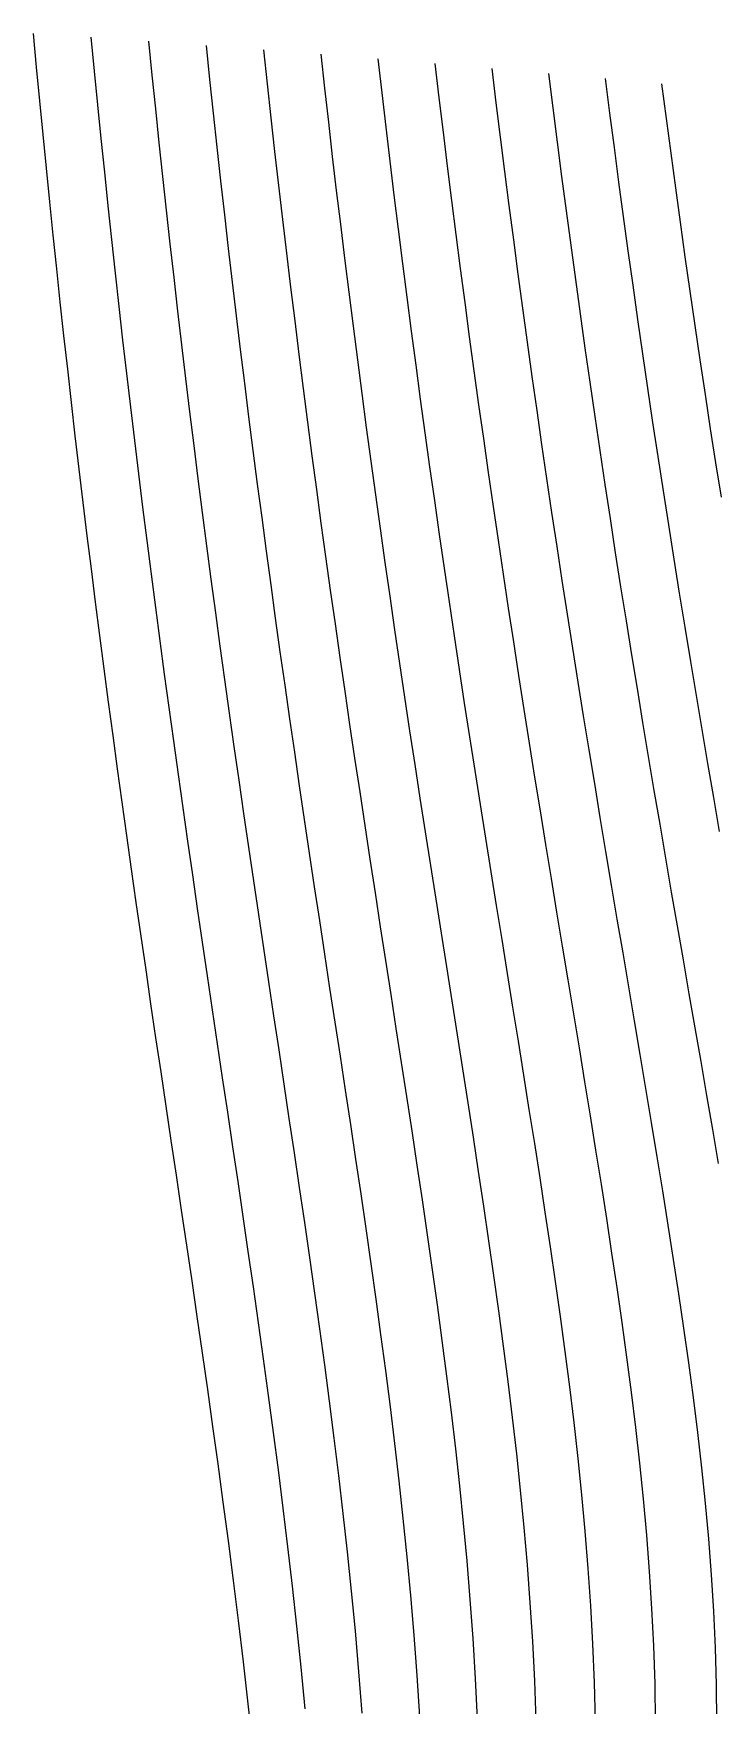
# Model space of a CAD drawing. Header units: metres. Extents: x -511 to 502, y -402 to 468.
# Drawn here: x 88.2 to 175.9, y 250 to 464.3 of the extents above; entities that cross this region are included whole.
import ezdxf

# ---------------------------------------------------------------- set-up
doc = ezdxf.new("R2010")
doc.units = ezdxf.units.M

msp = doc.modelspace()

# ---------------------------------------------------------------- linework, layer by layer
for p, q in [((88.60327, 460.00342, -688.8999), (88.19977, 464.32703, -688.9743)), ((96.028015, 459.50415, -688.91565), (95.60712, 463.83698, -688.98956)), ((103.437744, 458.98383, -688.9321), (102.99963, 463.32617, -689.00555)), ((110.83191, 458.44318, -688.9492), (110.37677, 462.79492, -689.02216)), ((118.210144, 457.8822, -688.967), (117.738464, 462.24377, -689.03937)), ((125.57196, 457.30145, -688.9854), (125.08411, 461.67322, -689.05725)), ((132.9176, 456.70117, -689.00446), (132.41382, 461.08325, -689.07574)), ((89.01434, 455.68506, -688.82324), (88.60327, 460.00342, -688.8999)), ((96.45691, 455.17657, -688.83954), (96.028015, 459.50415, -688.91565)), ((103.88397, 454.64667, -688.85645), (103.437744, 458.98383, -688.9321)), ((140.2461, 456.08167, -689.0242), (139.7265, 460.47424, -689.0949)), ((147.5575, 455.44342, -689.0445), (147.02252, 459.84674, -689.1146)), ((154.85144, 454.7865, -689.0654), (154.30109, 459.20068, -689.13495)), ((111.295166, 454.09625, -688.87415), (110.83191, 458.44318, -688.9492)), ((118.69006, 453.52545, -688.89246), (118.210144, 457.8822, -688.967)), ((126.0686, 452.9345, -688.91144), (125.57196, 457.30145, -688.9854)), ((133.43024, 452.3238, -688.931), (132.9176, 456.70117, -689.00446)), ((162.12732, 454.11127, -689.087), (161.56189, 458.53687, -689.1558)), ((169.38489, 453.4182, -689.1091), (168.80481, 457.8553, -689.1773)), ((89.43335, 451.37207, -688.7443), (89.01434, 455.68506, -688.82324)), ((96.893555, 450.85413, -688.76105), (96.45691, 455.17657, -688.83954)), ((104.338135, 450.31464, -688.77856), (103.88397, 454.64667, -688.85645)), ((140.7749, 451.69366, -688.95135), (140.2461, 456.08167, -689.0242)), ((148.10193, 451.04443, -688.9723), (147.5575, 455.44342, -689.0445)), ((155.41113, 450.3764, -688.99384), (154.85144, 454.7865, -689.0654)), ((111.76642, 449.75433, -688.79675), (111.295166, 454.09625, -688.87415)), ((119.178345, 449.17328, -688.8156), (118.69006, 453.52545, -688.89246)), ((126.57349, 448.57208, -688.8352), (126.0686, 452.9345, -688.91144)), ((133.9516, 447.95087, -688.8554), (133.43024, 452.3238, -688.931)), ((162.70227, 449.69, -689.016), (162.12732, 454.11127, -689.087)), ((169.97473, 448.9853, -689.0388), (169.38489, 453.4182, -689.1091)), ((89.86011, 447.0644, -688.6629), (89.43335, 451.37207, -688.7443)), ((97.33844, 446.53662, -688.68024), (96.893555, 450.85413, -688.76105)), ((104.80054, 445.98743, -688.6983), (104.338135, 450.31464, -688.77856)), ((141.3122, 447.30994, -688.8763), (140.7749, 451.69366, -688.95135)), ((148.65527, 446.6501, -688.8979), (148.10193, 451.04443, -688.9723)), ((155.98035, 445.97083, -688.92004), (155.41113, 450.3764, -688.99384)), ((112.24628, 445.417, -688.71704), (111.76642, 449.75433, -688.79675)), ((119.67517, 444.82587, -688.73645), (119.178345, 449.17328, -688.8156)), ((127.08722, 444.21423, -688.75665), (126.57349, 448.57208, -688.8352)), ((134.48193, 443.58264, -688.77747), (133.9516, 447.95087, -688.8554)), ((163.28687, 445.27277, -688.94293), (162.70227, 449.69, -689.016)), ((170.57434, 444.5564, -688.9664), (169.97473, 448.9853, -689.0388)), ((90.29498, 442.76123, -688.57904), (89.86011, 447.0644, -688.6629)), ((97.79114, 442.22394, -688.5969), (97.33844, 446.53662, -688.68024)), ((105.27106, 441.66473, -688.6155), (104.80054, 445.98743, -688.6983)), ((141.85907, 442.93103, -688.799), (141.3122, 447.30994, -688.8763)), ((149.2182, 442.26007, -688.82117), (148.65527, 446.6501, -688.8979)), ((156.55878, 441.56946, -688.84406), (155.98035, 445.97083, -688.92004)), ((112.7345, 441.08453, -688.6348), (112.24628, 445.417, -688.71704)), ((120.180664, 440.48297, -688.6549), (119.67517, 444.82587, -688.73645)), ((127.60974, 439.86108, -688.67566), (127.08722, 444.21423, -688.75665)), ((163.88098, 440.8598, -688.86755), (163.28687, 445.27277, -688.94293)), ((171.18414, 440.1317, -688.8917), (170.57434, 444.5564, -688.9664)), ((90.73779, 438.46344, -688.49255), (90.29498, 442.76123, -688.57904)), ((98.2522, 437.91602, -688.511), (97.79114, 442.22394, -688.5969)), ((105.750244, 437.34674, -688.53015), (105.27106, 441.66473, -688.6155)), ((135.02124, 439.21875, -688.6971), (134.48193, 443.58264, -688.77747)), ((142.4148, 438.5562, -688.7193), (141.85907, 442.93103, -688.799)), ((149.79016, 437.87408, -688.7421), (149.2182, 442.26007, -688.82117)), ((157.14716, 437.1723, -688.7657), (156.55878, 441.56946, -688.84406)), ((113.23108, 436.7561, -688.5501), (112.7345, 441.08453, -688.6348)), ((120.69476, 436.1447, -688.57074), (120.180664, 440.48297, -688.6549)), ((128.14105, 435.5121, -688.5921), (127.60974, 439.86108, -688.67566)), ((164.48492, 436.4511, -688.7899), (163.88098, 440.8598, -688.86755)), ((171.80365, 435.711, -688.8148), (171.18414, 440.1317, -688.8917)), ((91.1889, 434.1698, -688.4034), (90.73779, 438.46344, -688.49255)), ((98.7218, 433.61237, -688.42236), (98.2522, 437.91602, -688.511)), ((106.23773, 433.03326, -688.44214), (105.750244, 437.34674, -688.53015)), ((135.5694, 434.85895, -688.61426), (135.02124, 439.21875, -688.6971)), ((142.97968, 434.1856, -688.6371), (142.4148, 438.5562, -688.7193)), ((150.37158, 433.4923, -688.66064), (149.79016, 437.87408, -688.7421)), ((113.73627, 432.4325, -688.46265), (113.23108, 436.7561, -688.5501)), ((121.21759, 431.81024, -688.48395), (120.69476, 436.1447, -688.57074)), ((128.68103, 431.1673, -688.506), (128.14105, 435.5121, -688.5921)), ((157.74475, 432.779, -688.6849), (157.14716, 437.1723, -688.7657)), ((165.09875, 432.04633, -688.70984), (164.48492, 436.4511, -688.7899)), ((172.43329, 431.29425, -688.7355), (171.80365, 435.711, -688.8148)), ((91.64844, 429.88068, -688.3113), (91.1889, 434.1698, -688.4034)), ((99.199585, 429.3133, -688.33093), (98.7218, 433.61237, -688.42236)), ((106.73364, 428.72388, -688.3513), (106.23773, 433.03326, -688.44214)), ((136.12646, 430.5033, -688.52875), (135.5694, 434.85895, -688.61426)), ((143.55371, 429.8194, -688.55225), (142.97968, 434.1856, -688.6371)), ((150.9624, 429.11456, -688.57654), (150.37158, 433.4923, -688.66064)), ((114.250244, 428.1128, -688.37244), (113.73627, 432.4325, -688.46265)), ((121.74902, 427.4801, -688.3944), (121.21759, 431.81024, -688.48395)), ((129.23016, 426.82648, -688.4171), (128.68103, 431.1673, -688.506)), ((158.35205, 428.39014, -688.6015), (157.74475, 432.779, -688.6849)), ((165.72229, 427.64557, -688.6272), (165.09875, 432.04633, -688.70984)), ((173.07324, 426.8817, -688.65356), (172.43329, 431.29425, -688.7355)), ((92.11597, 425.59558, -688.2163), (91.64844, 429.88068, -688.3113)), ((99.686035, 425.0177, -688.2365), (99.199585, 429.3133, -688.33093)), ((107.2381, 424.41827, -688.2575), (106.73364, 428.72388, -688.3513)), ((136.69269, 426.15216, -688.44055), (136.12646, 430.5033, -688.52875)), ((144.1369, 425.45673, -688.4647), (143.55371, 429.8194, -688.55225)), ((151.56262, 424.74115, -688.4897), (150.9624, 429.11456, -688.57654)), ((114.77283, 423.7967, -688.27936), (114.250244, 428.1128, -688.37244)), ((122.28955, 423.15393, -688.30194), (121.74902, 427.4801, -688.3944)), ((129.7879, 422.48956, -688.3253), (129.23016, 426.82648, -688.4171)), ((158.969, 424.00507, -688.51544), (158.35205, 428.39014, -688.6015)), ((166.35596, 423.24884, -688.5419), (165.72229, 427.64557, -688.6272)), ((173.7229, 422.4729, -688.56903), (173.07324, 426.8817, -688.65356)), ((92.592224, 421.31427, -688.1182), (92.11597, 425.59558, -688.2163)), ((100.18085, 420.72632, -688.13904), (99.686035, 425.0177, -688.2365)), ((107.7514, 420.1164, -688.1607), (107.2381, 424.41827, -688.2575)), ((137.26794, 421.80414, -688.3495), (136.69269, 426.15216, -688.44055)), ((144.72968, 421.09814, -688.3744), (144.1369, 425.45673, -688.4647)), ((152.1723, 420.37115, -688.4001), (151.56262, 424.74115, -688.4897)), ((115.304016, 419.48456, -688.1832), (114.77283, 423.7967, -688.27936)), ((122.8385, 418.83105, -688.2065), (122.28955, 423.15393, -688.30194)), ((130.35461, 418.1562, -688.2305), (129.7879, 422.48956, -688.3253)), ((159.59546, 419.62372, -688.4266), (158.969, 424.00507, -688.51544)), ((166.99939, 418.85602, -688.4538), (166.35596, 423.24884, -688.5419)), ((174.38287, 418.06805, -688.48175), (173.7229, 422.4729, -688.56903)), ((93.07727, 417.0365, -688.0169), (92.592224, 421.31427, -688.1182)), ((100.684265, 416.4381, -688.0384), (100.18085, 420.72632, -688.13904)), ((108.27344, 415.81787, -688.0607), (107.7514, 420.1164, -688.1607)), ((137.85242, 417.46008, -688.25543), (137.26794, 421.80414, -688.3495)), ((145.33124, 416.74298, -688.28107), (144.72968, 421.09814, -688.3744)), ((152.79126, 416.005, -688.30756), (152.1723, 420.37115, -688.4001)), ((115.843994, 415.17554, -688.0839), (115.304016, 419.48456, -688.1832)), ((123.396484, 414.51172, -688.1079), (122.8385, 418.83105, -688.2065)), ((130.93042, 413.8263, -688.1327), (130.35461, 418.1562, -688.2305)), ((160.23169, 415.24628, -688.3348), (159.59546, 419.62372, -688.4266)), ((167.6524, 414.46686, -688.3628), (166.99939, 418.85602, -688.4538)), ((175.05292, 413.667, -688.3916), (174.38287, 418.06805, -688.48175)), ((93.57074, 412.7619, -687.91223), (93.07727, 417.0365, -688.0169)), ((101.19647, 412.1532, -687.93445), (100.684265, 416.4381, -688.0384)), ((108.803894, 411.52234, -687.95746), (108.27344, 415.81787, -688.0607)), ((138.44568, 413.1195, -688.15826), (137.85242, 417.46008, -688.25543)), ((145.94214, 412.39154, -688.1847), (145.33124, 416.74298, -688.28107)), ((153.4195, 411.64246, -688.21185), (152.79126, 416.005, -688.30756)), ((116.392456, 410.86975, -687.9813), (115.843994, 415.17554, -688.0839)), ((123.96301, 410.19537, -688.006), (123.396484, 414.51172, -688.1079)), ((131.5149, 409.49957, -688.0315), (130.93042, 413.8263, -688.1327)), ((160.87738, 410.87256, -688.2399), (160.23169, 415.24628, -688.3348)), ((168.31537, 410.0816, -688.26874), (167.6524, 414.46686, -688.3628)), ((175.7331, 409.2697, -688.2984), (175.05292, 413.667, -688.3916)), ((94.072876, 408.4898, -687.8041), (93.57074, 412.7619, -687.91223)), ((101.717224, 407.87067, -687.82697), (101.19647, 412.1532, -687.93445)), ((109.342896, 407.22968, -687.8507), (108.803894, 411.52234, -687.95746)), ((139.04791, 408.78217, -688.05786), (138.44568, 413.1195, -688.15826)), ((146.56207, 408.0434, -688.085), (145.94214, 412.39154, -688.1847)), ((154.057, 407.2834, -688.11304), (153.4195, 411.64246, -688.21185)), ((116.94977, 406.56665, -687.87524), (116.392456, 410.86975, -687.9813)), ((124.53845, 405.88165, -687.90063), (123.96301, 410.19537, -688.006)), ((132.10815, 405.17548, -687.9269), (131.5149, 409.49957, -688.0315)), ((161.53241, 406.5022, -688.14185), (160.87738, 410.87256, -688.2399)), ((168.98804, 405.6999, -688.1715), (168.31537, 410.0816, -688.26874)), ((94.583984, 404.2202, -687.69226), (94.072876, 408.4898, -687.8041)), ((102.246704, 403.59058, -687.7158), (101.717224, 407.87067, -687.82697)), ((109.890564, 402.93915, -687.7403), (109.342896, 407.22968, -687.8507)), ((139.65906, 404.44745, -687.954), (139.04791, 408.78217, -688.05786)), ((147.19116, 403.69824, -687.98193), (146.56207, 408.0434, -688.085)), ((154.7038, 402.92755, -688.01074), (154.057, 407.2834, -688.11304)), ((176.42328, 404.87634, -688.202), (175.7331, 409.2697, -688.2984)), ((117.51587, 402.26556, -687.76556), (116.94977, 406.56665, -687.87524)), ((125.122375, 401.57056, -687.79175), (124.53845, 405.88165, -687.90063)), ((132.70996, 400.85394, -687.8187), (132.10815, 405.17548, -687.9269)), ((162.19684, 402.1353, -688.0404), (161.53241, 406.5022, -688.14185)), ((169.67029, 401.32166, -688.0709), (168.98804, 405.6999, -688.1715)), ((95.1037, 399.95227, -687.5766), (94.583984, 404.2202, -687.69226)), ((102.78497, 399.31213, -687.60095), (102.246704, 403.59058, -687.7158)), ((110.44702, 398.65027, -687.6261), (109.890564, 402.93915, -687.7403)), ((140.27887, 400.11578, -687.8466), (139.65906, 404.44745, -687.954)), ((147.82867, 399.35596, -687.87537), (147.19116, 403.69824, -687.98193)), ((118.09033, 397.96655, -687.65216), (117.51587, 402.26556, -687.76556)), ((125.71478, 397.2614, -687.6791), (125.122375, 401.57056, -687.79175)), ((133.3205, 396.53467, -687.70685), (132.70996, 400.85394, -687.8187)), ((155.3595, 398.5747, -687.90497), (154.7038, 402.92755, -688.01074)), ((162.87054, 397.77173, -687.9354), (162.19684, 402.1353, -688.0404)), ((170.36218, 396.94678, -687.96686), (169.67029, 401.32166, -688.0709)), ((95.632385, 395.68555, -687.457), (95.1037, 399.95227, -687.5766)), ((103.33179, 395.03497, -687.48206), (102.78497, 399.31213, -687.60095)), ((140.90735, 395.78644, -687.7355), (140.27887, 400.11578, -687.8466)), ((148.47516, 395.0163, -687.765), (147.82867, 399.35596, -687.87537)), ((111.01196, 394.36285, -687.50793), (110.44702, 398.65027, -687.6261)), ((118.67316, 393.66907, -687.5347), (118.09033, 397.96655, -687.65216)), ((126.31555, 392.9538, -687.56244), (125.71478, 397.2614, -687.6791)), ((133.93915, 392.2171, -687.59094), (133.3205, 396.53467, -687.70685)), ((156.02399, 394.2246, -687.7955), (155.3595, 398.5747, -687.90497)), ((163.5534, 393.4109, -687.8268), (162.87054, 397.77173, -687.9354)), ((171.0633, 392.57532, -687.8591), (170.36218, 396.94678, -687.96686)), ((96.16968, 391.4193, -687.3332), (95.632385, 395.68555, -687.457)), ((103.88721, 390.75848, -687.359), (103.33179, 395.03497, -687.48206)), ((141.544, 391.4588, -687.6204), (140.90735, 395.78644, -687.7355)), ((149.13019, 390.6789, -687.65076), (148.47516, 395.0163, -687.765)), ((111.58533, 390.0761, -687.3857), (111.01196, 394.36285, -687.50793)), ((119.264465, 389.37244, -687.4132), (118.67316, 393.66907, -687.5347)), ((126.92468, 388.64746, -687.44165), (126.31555, 392.9538, -687.56244)), ((156.6972, 389.87708, -687.682), (156.02399, 394.2246, -687.7955)), ((164.24506, 389.05316, -687.71423), (163.5534, 393.4109, -687.8268)), ((171.77325, 388.20685, -687.7474), (171.0633, 392.57532, -687.8591)), ((96.716, 387.15326, -687.205), (96.16968, 391.4193, -687.3332)), ((104.45111, 386.48187, -687.23157), (103.88721, 390.75848, -687.359)), ((134.5661, 387.901, -687.471), (133.93915, 392.2171, -687.59094)), ((142.18896, 387.13306, -687.5012), (141.544, 391.4588, -687.6204)), ((149.79321, 386.34363, -687.5324), (149.13019, 390.6789, -687.65076)), ((112.16693, 385.7895, -687.25903), (111.58533, 390.0761, -687.3857)), ((119.86377, 385.07605, -687.28735), (119.264465, 389.37244, -687.4132)), ((127.541626, 384.3415, -687.3166), (126.92468, 388.64746, -687.44165)), ((157.37872, 385.5318, -687.5645), (156.6972, 389.87708, -687.682)), ((164.94507, 384.69794, -687.5976), (164.24506, 389.05316, -687.71423)), ((172.49237, 383.84143, -687.63165), (171.77325, 388.20685, -687.7474)), ((97.270935, 382.88647, -687.07227), (96.716, 387.15326, -687.205)), ((105.0238, 382.2047, -687.0996), (104.45111, 386.48187, -687.23157)), ((135.20099, 383.58594, -687.34674), (134.5661, 387.901, -687.471)), ((142.8418, 382.80865, -687.37775), (142.18896, 387.13306, -687.5012)), ((150.4643, 382.00977, -687.4097), (149.79321, 386.34363, -687.5324)), ((112.756836, 381.5025, -687.12787), (112.16693, 385.7895, -687.25903)), ((120.47101, 380.77948, -687.157), (119.86377, 385.07605, -687.28735)), ((128.16632, 380.03577, -687.18695), (127.541626, 384.3415, -687.3166)), ((158.06818, 381.18872, -687.4427), (157.37872, 385.5318, -687.5645)), ((165.65338, 380.3454, -687.4766), (164.94507, 384.69794, -687.5976)), ((173.21973, 379.47876, -687.5116), (172.49237, 383.84143, -687.63165)), ((97.834656, 378.61786, -686.9347), (97.270935, 382.88647, -687.07227)), ((105.60455, 377.92603, -686.9629), (105.0238, 382.2047, -687.0996)), ((135.84332, 379.27094, -687.2179), (135.20099, 383.58594, -687.34674)), ((143.50201, 378.48492, -687.24976), (142.8418, 382.80865, -687.37775)), ((151.14282, 377.677, -687.28253), (150.4643, 382.00977, -687.4097)), ((113.35474, 377.21405, -686.9919), (112.756836, 381.5025, -687.12787)), ((121.08594, 376.48175, -687.0218), (120.47101, 380.77948, -687.157)), ((128.79858, 375.7293, -687.0526), (128.16632, 380.03577, -687.18695)), ((158.76532, 376.84723, -687.31635), (158.06818, 381.18872, -687.4427)), ((166.36975, 375.9947, -687.35114), (165.65338, 380.3454, -687.4766)), ((173.95538, 375.1192, -687.387), (173.21973, 379.47876, -687.5116)), ((98.40698, 374.34686, -686.7922), (97.834656, 378.61786, -686.9347)), ((106.19342, 373.64496, -686.8211), (105.60455, 377.92603, -686.9629)), ((136.49304, 374.956, -687.0843), (135.84332, 379.27094, -687.2179)), ((144.16974, 374.16144, -687.11694), (143.50201, 378.48492, -687.24976)), ((151.82849, 373.34534, -687.1506), (151.14282, 377.677, -687.28253)), ((113.960266, 372.92365, -686.85095), (113.35474, 377.21405, -686.9919)), ((121.70825, 372.18256, -686.88165), (121.08594, 376.48175, -687.0218)), ((129.43787, 371.42145, -686.9132), (128.79858, 375.7293, -687.0526)), ((159.46997, 372.50714, -687.1852), (158.76532, 376.84723, -687.31635)), ((167.09326, 371.6463, -687.2209), (166.36975, 375.9947, -687.35114)), ((174.69873, 370.76184, -687.2576), (173.95538, 375.1192, -687.387)), ((98.98767, 370.07227, -686.64435), (98.40698, 374.34686, -686.7922)), ((106.79028, 369.36072, -686.67413), (106.19342, 373.64496, -686.8211)), ((137.1496, 370.64014, -686.94574), (136.49304, 374.956, -687.0843)), ((144.84412, 369.83777, -686.9791), (144.16974, 374.16144, -687.11694)), ((152.52118, 369.0141, -687.01355), (151.82849, 373.34534, -687.1506)), ((114.57324, 368.63043, -686.7048), (113.960266, 372.92365, -686.85095)), ((122.337585, 367.8805, -686.73627), (121.70825, 372.18256, -686.88165)), ((130.08368, 367.1117, -686.7686), (129.43787, 371.42145, -686.9132)), ((160.18115, 368.1682, -687.049), (159.46997, 372.50714, -687.1852)), ((167.82385, 367.29938, -687.0856), (167.09326, 371.6463, -687.2209)), ((99.57703, 365.79333, -686.491), (98.98767, 370.07227, -686.64435)), ((107.39514, 365.07214, -686.52167), (106.79028, 369.36072, -686.67413)), ((137.8125, 366.3228, -686.8019), (137.1496, 370.64014, -686.94574)), ((145.52429, 365.51337, -686.83606), (144.84412, 369.83777, -686.9791)), ((153.2196, 364.68256, -686.8713), (152.52118, 369.0141, -687.01355)), ((175.44922, 366.4068, -687.1232), (174.69873, 370.76184, -687.2576)), ((115.19354, 364.33282, -686.5531), (114.57324, 368.63043, -686.7048)), ((122.97351, 363.57526, -686.5853), (122.337585, 367.8805, -686.73627)), ((130.73602, 362.79883, -686.61847), (130.08368, 367.1117, -686.7686)), ((160.8985, 363.82965, -686.90753), (160.18115, 368.1682, -687.049)), ((168.56067, 362.95367, -686.9449), (167.82385, 367.29938, -687.0856)), ((100.1745, 361.50824, -686.332), (99.57703, 365.79333, -686.491)), ((108.00708, 360.77795, -686.3634), (107.39514, 365.07214, -686.52167)), ((138.48132, 362.0031, -686.65247), (137.8125, 366.3228, -686.8019)), ((146.21045, 361.18726, -686.68744), (145.52429, 365.51337, -686.83606)), ((153.9237, 360.35028, -686.7234), (153.2196, 364.68256, -686.8713)), ((176.20636, 362.0539, -686.98346), (175.44922, 366.4068, -687.1232)), ((115.82056, 360.03033, -686.3956), (115.19354, 364.33282, -686.5531)), ((123.61548, 359.2652, -686.42865), (122.97351, 363.57526, -686.5853)), ((131.3935, 358.48224, -686.4625), (130.73602, 362.79883, -686.61847)), ((161.62122, 359.49127, -686.76044), (160.8985, 363.82965, -686.90753)), ((169.30316, 358.60925, -686.79865), (168.56067, 362.95367, -686.9449)), ((100.77997, 357.21637, -686.1668), (100.1745, 361.50824, -686.332)), ((108.626465, 356.47705, -686.1991), (108.00708, 360.77795, -686.3634)), ((139.15515, 357.6803, -686.49725), (138.48132, 362.0031, -686.65247)), ((146.90137, 356.8587, -686.53296), (146.21045, 361.18726, -686.68744)), ((154.6322, 356.0166, -686.56964), (153.9237, 360.35028, -686.7234)), ((116.4538, 355.72174, -686.2321), (115.82056, 360.03033, -686.3956)), ((124.26343, 354.94965, -686.26587), (123.61548, 359.2652, -686.42865)), ((132.05597, 354.16058, -686.3004), (131.3935, 358.48224, -686.4625)), ((162.34875, 355.15247, -686.6074), (161.62122, 359.49127, -686.76044)), ((170.0506, 354.26508, -686.6464), (169.30316, 358.60925, -686.79865)), ((101.39331, 352.91577, -685.99536), (100.77997, 357.21637, -686.1668)), ((109.2525, 352.16803, -686.02844), (108.626465, 356.47705, -686.1991)), ((139.8335, 353.35358, -686.3359), (139.15515, 357.6803, -686.49725)), ((147.59619, 352.5274, -686.37225), (146.90137, 356.8587, -686.53296)), ((155.34497, 351.6809, -686.40967), (154.6322, 356.0166, -686.56964)), ((117.09308, 351.40503, -686.0622), (116.4538, 355.72174, -686.2321)), ((124.91589, 350.6272, -686.0967), (124.26343, 354.94965, -686.26587)), ((132.72308, 349.8329, -686.1319), (132.05597, 354.16058, -686.3004)), ((163.07996, 350.81287, -686.4481), (162.34875, 355.15247, -686.6074)), ((170.80176, 349.92145, -686.48785), (170.0506, 354.26508, -686.6464)), ((102.0141, 348.60504, -685.8172), (101.39331, 352.91577, -685.99536)), ((109.88507, 347.84906, -685.8511), (109.2525, 352.16803, -686.02844)), ((140.51556, 349.02167, -686.168), (139.8335, 353.35358, -686.3359)), ((148.29431, 348.19183, -686.205), (147.59619, 352.5274, -686.37225)), ((156.06036, 347.34247, -686.24304), (155.34497, 351.6809, -686.40967)), ((117.73743, 347.07977, -685.88556), (117.09308, 351.40503, -686.0622)), ((125.57294, 346.29633, -685.9208), (124.91589, 350.6272, -686.0967)), ((133.39331, 345.4981, -685.9566), (132.72308, 349.8329, -686.1319)), ((163.81421, 346.47156, -686.2822), (163.07996, 350.81287, -686.4481)), ((171.55591, 345.5775, -686.3226), (170.80176, 349.92145, -686.48785)), ((102.64221, 344.28235, -685.632), (102.0141, 348.60504, -685.8172)), ((110.52338, 343.51862, -685.6667), (109.88507, 347.84906, -685.8511)), ((141.20032, 344.6836, -685.9933), (140.51556, 349.02167, -686.168)), ((148.99481, 343.85168, -686.0309), (148.29431, 348.19183, -686.205)), ((156.77753, 343.00043, -686.0695), (156.06036, 347.34247, -686.24304)), ((118.38641, 342.74353, -685.7019), (117.73743, 347.07977, -685.88556)), ((126.23346, 341.95557, -685.73773), (125.57294, 346.29633, -685.9208)), ((134.0664, 341.15436, -685.7742), (133.39331, 345.4981, -685.9566)), ((164.54999, 342.1281, -686.10925), (163.81421, 346.47156, -686.2822)), ((172.31177, 341.23285, -686.1502), (171.55591, 345.5775, -686.3226)), ((103.276855, 339.94568, -685.4395), (102.64221, 344.28235, -685.632)), ((111.167114, 339.17535, -685.475), (110.52338, 343.51862, -685.6667)), ((141.88678, 340.338, -685.8114), (141.20032, 344.6836, -685.9933)), ((149.69604, 339.50525, -685.8495), (148.99481, 343.85168, -686.0309)), ((157.4956, 338.65387, -685.88855), (156.77753, 343.00043, -686.0695)), ((119.03943, 338.39484, -685.5108), (118.38641, 342.74353, -685.7019)), ((126.896545, 337.60358, -685.5472), (126.23346, 341.95557, -685.73773)), ((134.7406, 336.80054, -685.58417), (134.0664, 341.15436, -685.7742)), ((165.2862, 337.78186, -685.9288), (164.54999, 342.1281, -686.10925)), ((173.06824, 336.88672, -685.9703), (172.31177, 341.23285, -686.1502)), ((103.91815, 335.59302, -685.23926), (103.276855, 339.94568, -685.4395)), ((111.81537, 334.81616, -685.27545), (111.167114, 339.17535, -685.475)), ((142.57355, 335.9837, -685.6218), (141.88678, 340.338, -685.8114)), ((150.39728, 335.1515, -685.6603), (149.69604, 339.50525, -685.8495)), ((158.21283, 334.3017, -685.69977), (157.4956, 338.65387, -685.88855)), ((119.69574, 334.0315, -685.3119), (119.03943, 338.39484, -685.5108)), ((127.56122, 333.23816, -685.34875), (126.896545, 337.60358, -685.5472)), ((135.41528, 332.4347, -685.38617), (134.7406, 336.80054, -685.58417)), ((166.02142, 333.43158, -685.74036), (165.2862, 337.78186, -685.9288)), ((173.82355, 332.53888, -685.7823), (173.06824, 336.88672, -685.9703)), ((104.56543, 331.2221, -685.0309), (103.91815, 335.59302, -685.23926)), ((112.46777, 330.4395, -685.06775), (111.81537, 334.81616, -685.27545)), ((143.2597, 331.61902, -685.42413), (142.57355, 335.9837, -685.6218)), ((151.09662, 330.78937, -685.46295), (150.39728, 335.1515, -685.6603)), ((120.35382, 329.65186, -685.10474), (119.69574, 334.0315, -685.3119)), ((128.22662, 328.85736, -685.142), (127.56122, 333.23816, -685.34875)), ((136.08899, 328.055, -685.17975), (135.41528, 332.4347, -685.38617)), ((158.92773, 329.94287, -685.5026), (158.21283, 334.3017, -685.69977)), ((166.75397, 329.07684, -685.5435), (166.02142, 333.43158, -685.74036)), ((174.57611, 328.18842, -685.5857), (173.82355, 332.53888, -685.7823)), ((105.21802, 326.82996, -684.81396), (104.56543, 331.2221, -685.0309)), ((113.123535, 326.04285, -684.85144), (112.46777, 330.4395, -685.06775)), ((143.94373, 327.24225, -685.21796), (143.2597, 331.61902, -685.42413)), ((151.79279, 326.417, -685.25684), (151.09662, 330.78937, -685.46295)), ((121.013306, 325.253, -684.8889), (120.35382, 329.65186, -685.10474)), ((128.89105, 324.45898, -684.9265), (128.22662, 328.85736, -685.142)), ((136.75995, 323.65936, -684.96436), (136.08899, 328.055, -685.17975)), ((159.63837, 325.57605, -685.2967), (158.92773, 329.94287, -685.5026)), ((167.48181, 324.7166, -685.33765), (166.75397, 329.07684, -685.5435)), ((175.3241, 323.83472, -685.37994), (174.57611, 328.18842, -685.5857)), ((105.87561, 322.41425, -684.588), (105.21802, 326.82996, -684.81396)), ((113.78143, 321.6231, -684.62604), (113.123535, 326.04285, -684.85144)), ((144.62335, 322.85162, -685.0026), (143.94373, 327.24225, -685.21796)), ((152.48376, 322.03278, -685.04156), (151.79279, 326.417, -685.25684)), ((121.673035, 320.83234, -684.66394), (121.013306, 325.253, -684.8889)), ((129.5534, 320.0406, -684.7017), (128.89105, 324.45898, -684.9265)), ((137.427, 319.24573, -684.73956), (136.75995, 323.65936, -684.96436)), ((160.34308, 321.19983, -685.0813), (159.63837, 325.57605, -685.2967)), ((168.20319, 320.34918, -685.12213), (167.48181, 324.7166, -685.33765)), ((176.0653, 319.47693, -685.16437), (175.3241, 323.83472, -685.37994)), ((106.53729, 317.9715, -684.35266), (105.87561, 322.41425, -684.588)), ((114.44098, 317.17743, -684.3912), (113.78143, 321.6231, -684.62604)), ((145.29736, 318.44513, -684.7778), (144.62335, 322.85162, -685.0026)), ((153.1676, 317.63538, -684.8164), (152.48376, 322.03278, -685.04156)), ((122.33118, 316.38715, -684.42926), (121.673035, 320.83234, -684.66394)), ((130.21204, 315.59937, -684.46704), (129.5534, 320.0406, -684.7017)), ((161.03961, 316.813, -684.8559), (160.34308, 321.19983, -685.0813)), ((168.91583, 315.974, -684.8964), (168.20319, 320.34918, -685.12213)), ((107.2027, 313.49835, -684.1073), (106.53729, 317.9715, -684.35266)), ((138.0882, 314.81122, -684.50476), (137.427, 319.24573, -684.73956)), ((145.96368, 314.02014, -684.5426), (145.29736, 318.44513, -684.7778)), ((153.84174, 313.22217, -684.5809), (153.1676, 317.63538, -684.8164)), ((115.10101, 312.70245, -684.1462), (114.44098, 317.17743, -684.3912)), ((122.98682, 311.9145, -684.1844), (122.33118, 316.38715, -684.42926)), ((130.86548, 311.13214, -684.22205), (130.21204, 315.59937, -684.46704)), ((161.7254, 312.41357, -684.61975), (161.03961, 316.813, -684.8559)), ((169.61688, 311.58948, -684.6597), (168.91583, 315.974, -684.8964)), ((107.87085, 308.99103, -683.8515), (107.2027, 313.49835, -684.1073)), ((138.74158, 310.3532, -684.2594), (138.0882, 314.81122, -684.50476)), ((146.61981, 309.57428, -684.29663), (145.96368, 314.02014, -684.5426)), ((154.50409, 308.79132, -684.33417), (153.84174, 313.22217, -684.5809)), ((115.760315, 308.19446, -683.8906), (115.10101, 312.70245, -684.1462)), ((123.63849, 307.4101, -683.9288), (122.98682, 311.9145, -684.1844)), ((131.51154, 306.6358, -683.96606), (130.86548, 311.13214, -684.22205)), ((162.39783, 307.99957, -684.37225), (161.7254, 312.41357, -684.61975)), ((170.30371, 307.19403, -684.41125), (169.61688, 311.58948, -684.6597)), ((108.54089, 304.4453, -683.58466), (107.87085, 308.99103, -683.8515)), ((139.3847, 305.8686, -684.00275), (138.74158, 310.3532, -684.2594)), ((147.26318, 305.10486, -684.0392), (146.61981, 309.57428, -684.29663)), ((155.15173, 304.3402, -684.0756), (154.50409, 308.79132, -684.33417)), ((116.41754, 303.6494, -683.6239), (115.760315, 308.19446, -683.8906)), ((124.284485, 302.8708, -683.66174), (123.63849, 307.4101, -683.9288)), ((132.14832, 302.10663, -683.6984), (131.51154, 306.6358, -683.96606)), ((163.05396, 303.5691, -684.1125), (162.39783, 307.99957, -684.37225)), ((170.97308, 302.78577, -684.1502), (170.30371, 307.19403, -684.41125)), ((109.212036, 299.8567, -683.30615), (108.54089, 304.4453, -683.58466)), ((140.01532, 301.35394, -683.7342), (139.3847, 305.8686, -684.00275)), ((147.8913, 300.60864, -683.7694), (147.26318, 305.10486, -684.0392)), ((117.07147, 299.06287, -683.34534), (116.41754, 303.6494, -683.6239)), ((124.92279, 298.29175, -683.3827), (124.284485, 302.8708, -683.66174)), ((155.78156, 299.86572, -683.8044), (155.15173, 304.3402, -684.0756)), ((163.69012, 299.1194, -683.8396), (163.05396, 303.5691, -684.1125)), ((171.62091, 298.36304, -683.8756), (170.97308, 302.78577, -684.1502)), ((132.7735, 297.54022, -683.41846), (132.14832, 302.10663, -683.6984)), ((140.6308, 296.8053, -683.45294), (140.01532, 301.35394, -683.7342)), ((148.50092, 296.0822, -683.4865), (147.8913, 300.60864, -683.7694)), ((109.88312, 295.2199, -683.01544), (109.212036, 299.8567, -683.30615)), ((117.72058, 294.42993, -683.0544), (117.07147, 299.06287, -683.34534)), ((125.55182, 293.66827, -683.09094), (124.92279, 298.29175, -683.3827)), ((156.38971, 295.36517, -683.5196), (155.78156, 299.86572, -683.8044)), ((164.30304, 294.64813, -683.55273), (163.69012, 299.1194, -683.8396)), ((172.24396, 293.92352, -683.5864), (171.62091, 298.36304, -683.8756)), ((133.38483, 292.9325, -683.1255), (132.7735, 297.54022, -683.41846)), ((141.22809, 292.21857, -683.15826), (140.6308, 296.8053, -683.45294)), ((149.0888, 291.5216, -683.18976), (148.50092, 296.0822, -683.4865)), ((110.553345, 290.5302, -682.71185), (109.88312, 295.2199, -683.01544)), ((118.363464, 289.74542, -682.75024), (117.72058, 294.42993, -683.0544)), ((126.16901, 288.9956, -682.78577), (125.55182, 293.66827, -683.09094)), ((156.9732, 290.83508, -683.2204), (156.38971, 295.36517, -683.5196)), ((164.88788, 290.15216, -683.2508), (164.30304, 294.64813, -683.55273)), ((172.83728, 289.46454, -683.28156), (172.24396, 293.92352, -683.5864)), ((133.97955, 288.27838, -682.81866), (133.38483, 292.9325, -683.1255)), ((141.80414, 287.58923, -682.84924), (141.22809, 292.21857, -683.15826)), ((149.65076, 286.92242, -682.87805), (149.0888, 291.5216, -683.18976)), ((111.22168, 285.78088, -682.39465), (110.553345, 290.5302, -682.71185)), ((118.99811, 285.00275, -682.4323), (118.363464, 289.74542, -682.75024)), ((157.52765, 286.2713, -682.90564), (156.9732, 290.83508, -683.2204)), ((165.44086, 285.62793, -682.9326), (164.88788, 290.15216, -683.2508)), ((173.39624, 284.9837, -682.9598), (172.83728, 289.46454, -683.28156)), ((126.77228, 284.2677, -682.4664), (126.16901, 288.9956, -682.78577)), ((134.55475, 283.57227, -682.49713), (133.97955, 288.27838, -682.81866)), ((142.35529, 282.91162, -682.525), (141.80414, 287.58923, -682.84924)), ((111.88678, 280.96576, -682.0632), (111.22168, 285.78088, -682.39465)), ((150.18347, 282.27972, -682.55054), (149.65076, 286.92242, -682.87805)), ((158.04797, 281.6695, -682.5743), (157.52765, 286.2713, -682.90564)), ((165.9566, 281.07208, -682.5971), (165.44086, 285.62793, -682.9326)), ((119.62311, 280.1961, -682.0998), (118.99811, 285.00275, -682.4323)), ((127.35919, 279.47827, -682.13196), (126.77228, 284.2677, -682.4664)), ((135.10706, 278.80798, -682.16003), (134.55475, 283.57227, -682.49713)), ((173.91534, 280.47748, -682.6197), (173.39624, 284.9837, -682.9598)), ((112.54761, 276.07697, -681.7166), (111.88678, 280.96576, -682.0632)), ((142.87775, 278.18036, -682.1845), (142.35529, 282.91162, -682.525)), ((150.68219, 277.58875, -682.206), (150.18347, 282.27972, -682.55054)), ((158.52979, 277.02502, -682.2251), (158.04797, 281.6695, -682.5743)), ((166.42957, 276.4798, -682.24274), (165.9566, 281.07208, -682.5971)), ((120.236084, 275.31836, -681.75183), (119.62311, 280.1961, -682.0998)), ((127.927185, 274.6203, -681.7816), (127.35919, 279.47827, -682.13196)), ((135.63354, 273.979, -681.8064), (135.10706, 278.80798, -682.16003)), ((174.38861, 275.9422, -682.2598), (173.91534, 280.47748, -682.6197)), ((143.36792, 273.38892, -681.8268), (142.87775, 278.18036, -682.1845)), ((151.14215, 272.8429, -681.84326), (150.68219, 277.58875, -682.206)), ((158.96753, 272.33215, -681.85675), (158.52979, 277.02502, -682.2251)), ((113.20276, 271.10742, -681.35425), (112.54761, 276.07697, -681.7166)), ((120.835266, 270.3614, -681.3875), (120.236084, 275.31836, -681.75183)), ((128.4729, 269.68622, -681.4144), (127.927185, 274.6203, -681.7816)), ((166.85376, 271.84644, -681.86816), (166.42957, 276.4798, -682.24274)), ((174.80951, 271.37372, -681.8785), (174.38861, 275.9422, -682.2598)), ((136.13025, 269.07794, -681.43524), (135.63354, 273.979, -681.8064)), ((143.82074, 268.53027, -681.45056), (143.36792, 273.38892, -681.8268)), ((151.55823, 268.036, -681.4611), (151.14215, 272.8429, -681.84326)), ((159.35498, 267.58527, -681.4678), (158.96753, 272.33215, -681.85675)), ((113.85101, 266.04816, -680.9751), (113.20276, 271.10742, -681.35425)), ((121.41876, 265.31677, -681.0061), (120.835266, 270.3614, -681.3875)), ((167.22253, 267.1667, -681.4716), (166.85376, 271.84644, -681.86816)), ((175.17072, 266.7672, -681.4738), (174.80951, 271.37372, -681.8785)), ((128.99426, 264.66785, -681.02936), (128.4729, 269.68622, -681.4144)), ((136.5935, 264.09662, -681.04535), (136.13025, 269.07794, -681.43524)), ((144.23206, 263.5968, -681.0547), (143.82074, 268.53027, -681.45056)), ((151.92499, 263.16022, -681.0581), (151.55823, 268.036, -681.4611)), ((114.490906, 260.8899, -680.57837), (113.85101, 266.04816, -680.9751)), ((159.68634, 262.7768, -681.05664), (159.35498, 267.58527, -681.4678)), ((167.52899, 262.43396, -681.0514), (167.22253, 267.1667, -681.4716)), ((175.46442, 262.11737, -681.04376), (175.17072, 266.7672, -681.4738)), ((121.98389, 260.17572, -680.6065), (121.41876, 265.31677, -681.0061)), ((129.48743, 259.55597, -680.6254), (128.99426, 264.66785, -681.02936)), ((137.01917, 259.02612, -680.6356), (136.5935, 264.09662, -681.04535)), ((144.59656, 258.57983, -680.63776), (144.23206, 263.5968, -681.0547)), ((152.23645, 258.2079, -680.6327), (151.92499, 263.16022, -681.0581)), ((159.95435, 257.89954, -680.62146), (159.68634, 262.7768, -681.05664)), ((167.76526, 257.64148, -680.60547), (167.52899, 262.43396, -681.0514)), ((175.682, 257.41797, -680.5861), (175.46442, 262.11737, -681.04376)), ((115.12152, 255.62299, -680.16315), (114.490906, 260.8899, -680.57837)), ((122.52875, 254.92761, -680.18774), (121.98389, 260.17572, -680.6065)), ((129.94952, 254.34064, -680.2015), (129.48743, 259.55597, -680.6254)), ((137.40332, 253.85693, -680.2048), (137.01917, 259.02612, -680.6356)), ((144.90936, 253.46979, -680.1984), (144.59656, 258.57983, -680.63776)), ((152.4862, 253.16968, -680.1832), (152.23645, 258.2079, -680.6327)), ((160.15186, 252.94482, -680.1605), (159.95435, 257.89954, -680.62146)), ((167.92279, 252.78088, -680.1316), (167.76526, 257.64148, -680.60547)), ((175.81415, 252.66144, -680.09827), (175.682, 257.41797, -680.5861)), ((115.74103, 250.23633, -679.7284), (115.12152, 255.62299, -680.16315)), ((123.05066, 249.56226, -679.7488), (122.52875, 254.92761, -680.18774)), ((130.37701, 249.01123, -679.7563), (129.94952, 254.34064, -680.2015)), ((137.74127, 248.57837, -679.75146), (137.40332, 253.85693, -680.2048)), ((145.16467, 248.25616, -679.735), (144.90936, 253.46979, -680.1984)), ((152.66803, 248.0351, -679.70795), (152.4862, 253.16968, -680.1832)), ((160.27106, 247.90277, -679.6716), (160.15186, 252.94482, -680.1605)), ((167.9931, 247.84363, -679.6274), (167.92279, 252.78088, -680.1316)), ((175.85107, 247.84003, -679.57733), (175.81415, 252.66144, -680.09827)), ((116.34863, 244.71796, -679.2731), (115.74103, 250.23633, -679.7284))]:
    msp.add_line(p, q)

doc.saveas('drawing.dxf')
